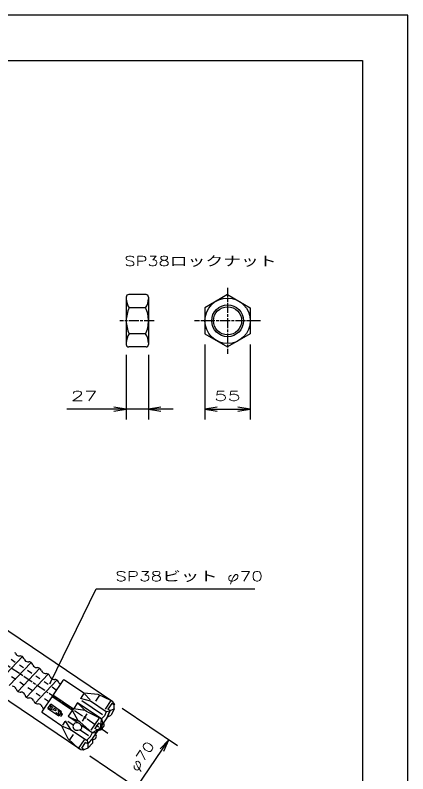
# Model space of a CAD drawing. Units: millimetres at full size. Extents: x -55 to 1935, y -55 to 1395.
# Drawn here: x 1459 to 1935, y 476 to 1395 of the extents above; entities that cross this region are included whole.
import ezdxf
from ezdxf.enums import TextEntityAlignment as Align

# ---------------------------------------------------------------- set-up
doc = ezdxf.new("R2010")
doc.units = ezdxf.units.MM
for name, pattern in [('CHAIN', [18.5, 12, -1.5, 3.5, -1.5]), ('CHAIN_DOUBLE_DASH', [23.5, 12, -1.5, 3.5, -1.5, 3.5, -1.5]), ('DASHED_SPACED', [12, 6, -6])]:
    doc.linetypes.add(name, pattern=pattern)
for name, color, linetype, lineweight in [('1 外形線', 7, 'Continuous', 25), ('2 細い実線', 3, 'Continuous', 25), ('3 隠れ線', 2, 'DASHED_SPACED', 25), ('4 中心線', 1, 'CHAIN', 25), ('5 想像線', 6, 'CHAIN_DOUBLE_DASH', 25), ('6 寸法線', 4, 'Continuous', 25), ('7 枠・タイトル', 7, 'Continuous', 25), ('DEFPOINTS_3', 7, 'Continuous', 25)]:
    doc.layers.add(name, color=color, linetype=linetype, lineweight=lineweight)
doc.styles.add('simplex.shx', font='')
doc.styles.get('simplex.shx').set_extended_font_data('simplex.shx')

# ---------------------------------------------------------------- blocks, each defined once
blk = doc.blocks.new('open_arrow')
at = {"color": 0, "linetype": 'Continuous', "lineweight": -2}
blk.add_lwpolyline([(7.5, 1.25), (0, 0), (7.5, -1.25)], dxfattribs=at)

msp = doc.modelspace()

# ---------------------------------------------------------------- linework, layer by layer
at = {"layer": '1 外形線'}
for p, q in [((1593.323, 1053.4), (1593.323, 995.9)), ((1617.323, 1056.4), (1596.323, 1056.4)), ((1620.323, 1053.4), (1620.323, 995.9)), ((1716.291, 1056.4), (1688.791, 1040.523)), ((1716.291, 1056.4), (1743.791, 1040.523)), ((1616.736, 1040.525), (1596.911, 1040.525)), ((1688.791, 1040.523), (1688.791, 1008.777)), ((1743.791, 1040.523), (1743.791, 1008.777)), ((1616.736, 1008.775), (1596.911, 1008.775)), ((1688.791, 1008.777), (1716.291, 992.9)), ((1743.791, 1008.777), (1716.291, 992.9)), ((1617.323, 992.9), (1596.323, 992.9)), ((1577.184, 562.835), (1067.856, 906.382)), ((1538.04, 504.803), (1028.712, 848.349)), ((1467.269, 617.669), (1440.761, 589.724)), ((1458.94, 621.606), (1458.519, 622.598)), ((1463.455, 618.56), (1464.533, 618.542)), ((1477.77, 610.586), (1451.262, 582.641)), ((1469.469, 614.504), (1469.047, 615.496)), ((1473.983, 611.459), (1475.061, 611.44)), ((1479.997, 607.402), (1479.576, 608.395)), ((1488.271, 603.503), (1461.762, 575.559)), ((1484.512, 604.357), (1485.59, 604.338)), ((1490.526, 600.3), (1490.105, 601.293)), ((1498.771, 596.42), (1472.263, 568.476)), ((1509.272, 589.337), (1482.764, 561.393)), ((1516.306, 588.821), (1491.142, 551.514)), ((1495.041, 597.255), (1496.119, 597.236)), ((1501.055, 593.199), (1500.634, 594.191)), ((1505.57, 590.153), (1506.648, 590.135)), ((1542.016, 573.288), (1518.388, 589.225)), ((1511.584, 586.097), (1511.162, 587.089)), ((1459.563, 578.723), (1459.984, 577.731)), ((1464.499, 574.686), (1465.577, 574.667)), ((1470.091, 571.622), (1470.513, 570.629)), ((1529.153, 554.219), (1504.282, 570.995)), ((1541.466, 572.473), (1538.044, 567.4)), ((1559.204, 571.947), (1542.016, 573.288)), ((1549.515, 565.482), (1542.542, 572.779)), ((1561.011, 571.081), (1556.142, 563.862)), ((1574.719, 564.498), (1559.204, 571.947)), ((1475.027, 567.584), (1476.105, 567.565)), ((1480.62, 564.52), (1481.042, 563.527)), ((1528.034, 552.559), (1503.163, 569.335)), ((1533.848, 561.178), (1529.153, 554.219)), ((1562.789, 542.39), (1534.187, 561.682)), ((1534.616, 561.252), (1543.316, 552.537)), ((1550.027, 563.876), (1537.634, 566.792)), ((1539.299, 564.463), (1564.598, 547.398)), ((1569.15, 550.978), (1550.027, 563.876)), ((1550.114, 563.818), (1550.027, 563.876)), ((1574.68, 564.521), (1567.691, 554.159)), ((1575.994, 561.072), (1571.151, 553.892)), ((1577.184, 562.835), (1574.719, 564.498)), ((1578.481, 559.394), (1575.994, 561.072)), ((1578.904, 560.021), (1577.184, 562.835)), ((1485.556, 560.482), (1486.634, 560.463)), ((1491.149, 557.418), (1491.57, 556.426)), ((1498.276, 554.938), (1501.632, 559.912)), ((1498.276, 554.938), (1511.541, 545.991)), ((1514.896, 550.965), (1501.632, 559.912)), ((1523.343, 545.604), (1528.037, 552.564)), ((1534.902, 540.062), (1528.034, 552.559)), ((1543.316, 552.537), (1529.156, 554.223)), ((1545.238, 551.241), (1543.316, 552.537)), ((1545.63, 553.964), (1544.135, 554.971)), ((1573.639, 552.214), (1570.211, 544.49)), ((1573.639, 552.214), (1571.151, 553.892)), ((1573.639, 552.214), (1573.11, 551.43)), ((1573.639, 552.214), (1578.647, 554.275)), ((1578.647, 554.275), (1575.22, 546.551)), ((1578.904, 560.021), (1578.481, 559.394)), ((1578.647, 554.275), (1578.481, 559.394)), ((1578.904, 560.021), (1578.491, 559.09)), ((1515.174, 533.494), (1491.547, 549.431)), ((1511.541, 545.991), (1514.896, 550.965)), ((1534.446, 537.383), (1523.003, 545.101)), ((1523.562, 544.864), (1534.902, 540.062)), ((1545.666, 548.331), (1539.706, 539.495)), ((1562.789, 542.39), (1545.238, 551.241)), ((1563.203, 542.11), (1550.016, 551.005)), ((1559.871, 542.566), (1550.539, 528.731)), ((1563.203, 542.11), (1566.224, 544.961)), ((1569.682, 543.706), (1563.524, 534.577)), ((1569.15, 550.978), (1566.908, 545.926)), ((1573.11, 551.43), (1569.15, 550.978)), ((1573.11, 551.43), (1569.682, 543.706)), ((1570.211, 544.49), (1569.682, 543.706)), ((1570.211, 544.49), (1575.22, 546.551)), ((1522.857, 518.06), (1515.174, 533.494)), ((1518.852, 538.946), (1516.048, 534.79)), ((1526.343, 528.763), (1519.556, 539.991)), ((1522.34, 539.32), (1528.954, 534.858)), ((1536.824, 538.766), (1534.902, 540.062)), ((1551.605, 525.809), (1536.824, 538.766)), ((1552.019, 525.529), (1538.832, 534.424)), ((1559.848, 537.136), (1555.375, 530.503)), ((1562.335, 535.458), (1559.848, 537.136)), ((1562.894, 536.287), (1562.335, 535.458)), ((1562.335, 535.458), (1563.52, 534.659)), ((1562.586, 530.464), (1562.335, 535.458)), ((1562.894, 536.287), (1563.203, 542.11)), ((1563.019, 536.203), (1563.813, 535.668)), ((1563.203, 542.11), (1564.308, 538.281)), ((1564.079, 535.488), (1563.52, 534.659)), ((1563.52, 534.659), (1563.937, 530.32)), ((1563.77, 529.665), (1563.52, 534.659)), ((1564.308, 538.281), (1564.079, 535.488)), ((1525.221, 529.465), (1515.844, 533.198)), ((1544.996, 516.181), (1526.343, 528.763)), ((1537.409, 529.155), (1547.639, 522.255)), ((1552.019, 525.529), (1550.142, 521.22)), ((1557.303, 527.997), (1552.019, 525.529)), ((1552.019, 525.529), (1555.983, 525.94)), ((1552.966, 518.924), (1559.124, 528.054)), ((1557.862, 528.826), (1555.375, 530.503)), ((1555.983, 525.94), (1558.487, 527.198)), ((1557.862, 528.826), (1557.303, 527.997)), ((1557.427, 527.913), (1558.221, 527.378)), ((1562.586, 530.464), (1557.862, 528.826)), ((1557.862, 528.826), (1559.046, 528.027)), ((1559.046, 528.027), (1558.487, 527.198)), ((1563.77, 529.665), (1559.046, 528.027)), ((1559.046, 528.027), (1563.225, 529.266)), ((1535.576, 506.465), (1522.857, 518.06)), ((1528.901, 523.475), (1524.37, 516.758)), ((1535.539, 506.493), (1542.529, 516.855)), ((1546.025, 516.694), (1549.547, 520.332)), ((1547.089, 512.853), (1546.025, 516.694)), ((1546.56, 512.069), (1552.438, 518.141)), ((1547.089, 512.853), (1552.966, 518.924)), ((1552.438, 518.141), (1552.403, 512.724)), ((1552.438, 518.141), (1552.966, 518.924)), ((1538.04, 504.803), (1535.576, 506.465)), ((1539.23, 506.567), (1544.073, 513.746)), ((1541.717, 504.889), (1539.23, 506.567)), ((1546.525, 506.652), (1541.717, 504.889)), ((1546.56, 512.069), (1544.073, 513.746)), ((1546.525, 506.652), (1552.403, 512.724)), ((1546.56, 512.069), (1546.525, 506.652)), ((1546.56, 512.069), (1547.089, 512.853)), ((1541.294, 504.262), (1538.04, 504.803)), ((1541.294, 504.262), (1542.002, 504.994)), ((1541.294, 504.262), (1541.717, 504.889))]:
    msp.add_line(p, q, dxfattribs=at)
for radius in [27.5, 17.045]:
    msp.add_circle((1716.291, 1024.65), radius, dxfattribs=at)
for centre, radius, start, end in [((1596.323, 1053.4), 3, 90, 180), ((1611.261, 1051.288), 17.938, 180, 216.8699), ((1602.386, 1051.288), 17.938, 323.1301, 0), ((1617.323, 1053.4), 3, 0, 90), ((1630.241, 1024.65), 36.917, 154.53143, 180), ((1583.406, 1024.65), 36.917, 0, 25.46857), ((1630.241, 1024.65), 36.917, 180, 205.46857), ((1583.406, 1024.65), 36.917, 334.53143, 0), ((1611.261, 998.012), 17.938, 143.1301, 180), ((1602.386, 998.012), 17.938, 0, 36.8699), ((1596.323, 995.9), 3, 180, 270), ((1617.323, 995.9), 3, 270, 0), ((1463.542, 623.56), 5, 203.00469, 268.99531), ((1464.445, 613.542), 5, 23.00469, 88.99531), ((1474.071, 616.458), 5, 203.00469, 268.99531), ((1474.974, 606.441), 5, 23.00469, 88.99531), ((1484.6, 609.356), 5, 203.00469, 268.99531), ((1485.503, 599.339), 5, 23.00469, 88.99531), ((1495.129, 602.254), 5, 203.00469, 268.99531), ((1496.031, 592.237), 5, 23.00469, 88.99531), ((1505.657, 595.153), 5, 203.00469, 268.99531), ((1506.56, 585.135), 5, 23.00469, 88.99531), ((1517.549, 587.982), 1.5, 56, 146), ((1454.96, 576.769), 5, 23.00469, 88.99531), ((1516.186, 588.051), 5, 203.00469, 232.20203), ((1464.586, 579.685), 5, 203.00469, 268.99531), ((1465.489, 569.668), 5, 23.00469, 88.99531), ((1475.115, 572.583), 5, 203.00469, 268.99531), ((1476.018, 562.566), 5, 23.00469, 88.99531), ((1485.644, 565.481), 5, 203.00469, 268.99531), ((1534.262, 560.899), 0.5, 44.95041, 146), ((1486.547, 555.464), 5, 23.00469, 88.99531), ((1496.173, 558.38), 5, 203.00469, 232.20203), ((1492.386, 550.675), 1.5, 146, 236), ((1523.757, 545.325), 0.5, 146, 247.04959), ((1564.166, 547.143), 3, 313.33649, 336.06897), ((1563.105, 534.939), 3.5, 326, 46.96689), ((1562.941, 530.225), 1, 286.51384, 5.48643), ((1563.105, 534.939), 3.5, 279.43233, 326), ((1547.392, 522.419), 3, 315.93103, 336.45327), ((1553.599, 520.845), 3.5, 250.553, 326), ((1553.599, 520.845), 3.5, 326, 46.96689)]:
    msp.add_arc(centre, radius, start, end, dxfattribs=at)
for centre, major_axis, ratio, start_param, end_param in [((1533.164, 533.074), (-4.438, 1.106), 0.983931, 4.615447, 7.9509236), ((1533.01, 533.113), (6.444, -1.607), 0.677202, 4.712389, 7.8539816)]:
    msp.add_ellipse(centre, major_axis=major_axis, ratio=ratio, start_param=start_param, end_param=end_param, dxfattribs=at)
at = {"layer": '2 細い実線'}
msp.add_circle((1716.291, 1024.65), 19.245, dxfattribs=at)
at = {"layer": '3 隠れ線'}
for p, q in [((1508.477, 577.214), (1053.037, 884.412)), ((1498.971, 563.12), (1043.531, 870.319)), ((1563.52, 534.659), (1559.046, 528.027))]:
    msp.add_line(p, q, dxfattribs=at)
at = {"layer": '4 中心線'}
for p, q in [((1571.096, 524.724), (522.267, 1232.168)), ((1716.291, 1064.751), (1716.291, 984.549)), ((1627.036, 1024.65), (1585.458, 1024.65)), ((1756.392, 1024.65), (1676.19, 1024.65))]:
    msp.add_line(p, q, dxfattribs=at)
at = {"layer": '5 想像線'}
for p, q in [((1499.642, 556.067), (1499.082, 555.238)), ((1499.082, 555.238), (1499.911, 554.679)), ((1501.655, 559.052), (1501.095, 558.223)), ((1502.484, 558.493), (1501.655, 559.052)), ((1510.689, 547.41), (1511.518, 546.851)), ((1511.518, 546.851), (1512.077, 547.68)), ((1514.09, 550.664), (1513.261, 551.223)), ((1513.531, 549.835), (1514.09, 550.664))]:
    msp.add_line(p, q, dxfattribs=at)
at = {"layer": '6 寸法線'}
for p, q in [((1688.791, 996.077), (1688.791, 904.922)), ((1743.791, 996.077), (1743.791, 904.922)), ((1593.323, 983.2), (1593.323, 904.922)), ((1620.323, 983.2), (1620.323, 904.922)), ((1650.323, 917.622), (1521.419, 917.622)), ((1688.791, 917.622), (1743.791, 917.622)), ((1588.245, 555.374), (1655.602, 509.942)), ((1605.93, 459.011), (1645.073, 517.044)), ((1549.102, 497.342), (1616.459, 451.909))]:
    msp.add_line(p, q, dxfattribs=at)
for points in [[(1500.816, 585.532), (1557.016, 699.893), (1749.311, 699.893)], [(1501.23, 586.373), (1500.403, 584.69), (1501.23, 586.373)]]:
    msp.add_lwpolyline(points, dxfattribs=at)
at = {"layer": '7 枠・タイトル'}
for p, q in [((0, 1340), (1880, 1340)), ((1880, 1340), (1880, 0))]:
    msp.add_line(p, q, dxfattribs=at)
at = {"layer": 'DEFPOINTS_3'}
msp.add_lwpolyline([(-55, -55), (1935, -55), (1935, 1395), (-55, 1395)], close=True, dxfattribs=at)

# ---------------------------------------------------------------- block references
at = {"layer": '6 寸法線', "xscale": 2, "yscale": 2}
for p, rotation in [((1593.323, 917.622), 180), ((1743.791, 917.622), 180), ((1645.073, 517.044), 236)]:
    msp.add_blockref('open_arrow', p, dxfattribs=dict(at, rotation=rotation))
for p in [(1620.323, 917.622), (1688.791, 917.622)]:
    msp.add_blockref('open_arrow', p, dxfattribs=at)

# ---------------------------------------------------------------- texts
at = {"layer": '1 外形線', "style": 'simplex.shx', "width": 1.6}
msp.add_text('SP38', height=3.372, rotation=326, dxfattribs=at).set_placement((1498.88, 554.53), align=Align.BOTTOM_LEFT)
at = {"layer": '6 寸法線', "style": 'simplex.shx', "width": 1.35}
msp.add_text('SP38ロックナット', height=11.73, dxfattribs=at).set_placement((1591.104, 1102.929), align=Align.TOP_LEFT)
at = {"layer": '6 寸法線', "style": 'simplex.shx', "width": 1.6}
for s, p in [('27', (1542.371, 933.622)), ('55', (1716.291, 933.622))]:
    msp.add_text(s, height=11.73, dxfattribs=at).set_placement(p, align=Align.MIDDLE_CENTER)
at = {"layer": '6 寸法線', "style": 'simplex.shx', "width": 1.4}
msp.add_text('SP38ビット φ70', height=11.73, dxfattribs=at).set_placement((1580.016, 705.76), align=Align.BOTTOM_LEFT)
at = {"layer": '6 寸法線', "style": 'simplex.shx', "width": 1.25}
msp.add_text('φ70', height=11.73, rotation=56, dxfattribs=at).set_placement((1612.237, 496.974), align=Align.MIDDLE_CENTER)

doc.saveas('drawing.dxf')
